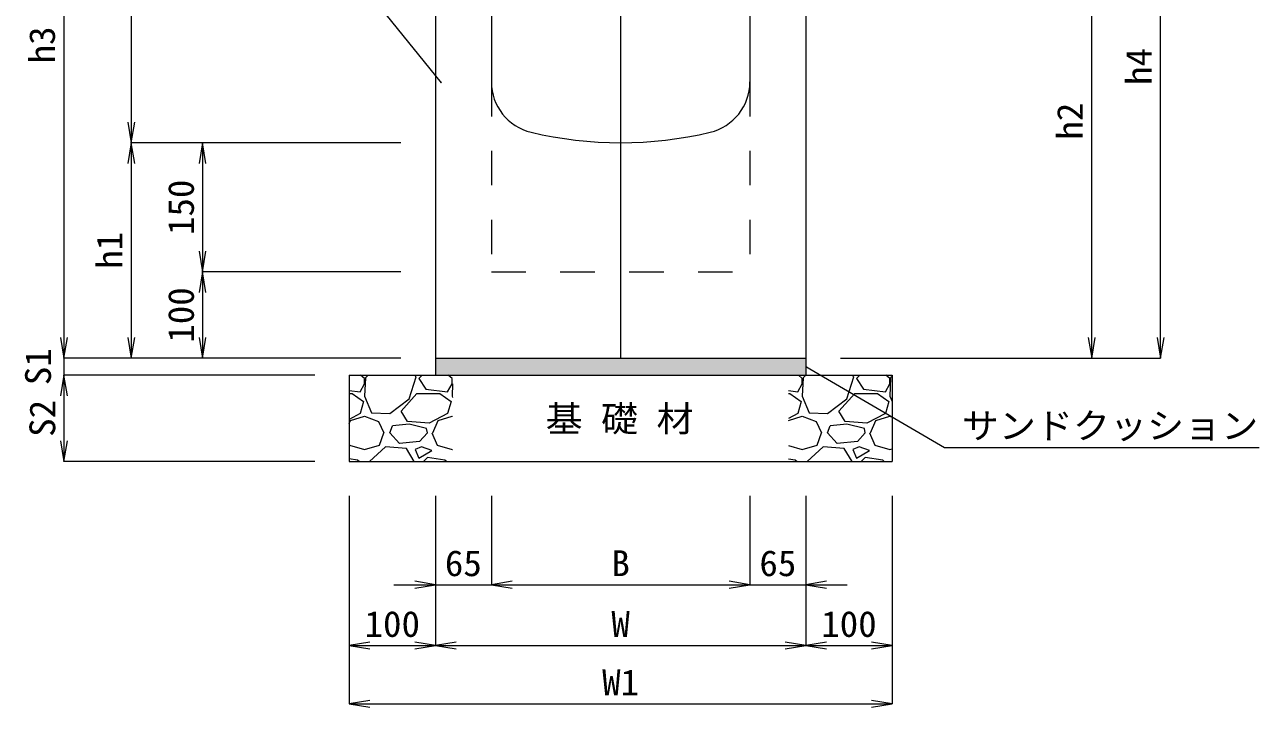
# Model space of a CAD drawing. Units: millimetres at full size. Extents: x 171976 to 209231, y 872007 to 885239.
# Drawn here: x 173635 to 175068, y 874917 to 875709 of the extents above; entities that cross this region are included whole.
import ezdxf
from ezdxf.enums import TextEntityAlignment as Align

# ---------------------------------------------------------------- set-up
doc = ezdxf.new("R2010")
doc.units = ezdxf.units.MM
doc.header["$LTSCALE"] = 40
doc.linetypes.add('USER1', pattern=[2, 1, -1])
for name, color, linetype, lineweight in [('ハッチング', 7, 'Continuous', 5), ('基礎', 7, 'Continuous', 13), ('寸法線', 7, 'Continuous', 13), ('本体', 2, 'Continuous', 13), ('補助線', 8, 'Continuous', 5)]:
    doc.layers.add(name, color=color, linetype=linetype, lineweight=lineweight)
doc.layers.add('文字', color=7, linetype='Continuous')
doc.styles.add('ＭＳ 明朝', font='')
doc.styles.get('ＭＳ 明朝').set_extended_font_data('MS Mincho')

# ---------------------------------------------------------------- blocks, each defined once
blk = doc.blocks.new('open_arrow')
at = {"color": 0, "linetype": 'Continuous', "lineweight": -2}
blk.add_lwpolyline([(7.5, 1.25), (0, 0), (7.5, -1.25)], dxfattribs=at)

msp = doc.modelspace()

# ---------------------------------------------------------------- hatches: boundary and pattern name
at = {"layer": 'ハッチング'}
msp.add_hatch(color=256, dxfattribs=at).paths.add_polyline_path([(174541.32, 875302.29), (174541.32, 875322.29), (174111.32, 875322.29), (174111.32, 875302.29)])

# ---------------------------------------------------------------- linework, layer by layer
for p, q in [((174029.04, 875298.39), (174024.59, 875302.29)), ((174030.06, 875299.4), (174029.04, 875278.07)), ((174029.04, 875292.29), (174029.04, 875298.39)), ((174033.21, 875302.29), (174030.06, 875299.41)), ((174080.86, 875275.02), (174088.99, 875300.42)), ((174088.99, 875300.42), (174087.85, 875302.29)), ((174095.93, 875302.29), (174092.03, 875298.39)), ((174092.03, 875298.39), (174100.16, 875286.2)), ((174130.64, 875298.39), (174126.19, 875302.29)), ((174130.64, 875292.29), (174130.64, 875298.39)), ((174537.04, 875298.39), (174532.59, 875302.29)), ((174538.06, 875299.4), (174537.04, 875278.07)), ((174537.04, 875292.29), (174537.04, 875298.39)), ((174541.21, 875302.29), (174538.06, 875299.41)), ((174588.86, 875275.02), (174596.99, 875300.42)), ((174596.99, 875300.42), (174595.85, 875302.29)), ((174603.93, 875302.29), (174600.03, 875298.39)), ((174600.03, 875298.39), (174608.16, 875286.2)), ((174638.64, 875298.39), (174634.19, 875302.29)), ((174639.66, 875299.4), (174638.64, 875278.07)), ((174638.64, 875292.29), (174638.64, 875298.39)), ((174641.32, 875300.92), (174639.66, 875299.41)), ((174011.32, 875284.67), (174023.96, 875283.15)), ((174023.96, 875283.15), (174029.04, 875292.29)), ((174100.16, 875286.2), (174125.56, 875283.15)), ((174125.56, 875283.15), (174130.64, 875292.29)), ((174131.32, 875292.26), (174130.64, 875278.07)), ((174521.32, 875284.43), (174531.96, 875283.15)), ((174531.96, 875283.15), (174537.04, 875292.29)), ((174608.16, 875286.2), (174633.56, 875283.15)), ((174633.56, 875283.15), (174638.64, 875292.29)), ((174011.32, 875281.12), (174014.82, 875281.12)), ((174014.82, 875281.12), (174028.03, 875271.97)), ((174028.03, 875271.97), (174023.96, 875257.75)), ((174029.04, 875278.07), (174037.17, 875258.76)), ((174058.51, 875257.75), (174080.86, 875275.02)), ((174071.71, 875260.8), (174090, 875281.12)), ((174090, 875281.12), (174116.42, 875281.12)), ((174116.42, 875281.12), (174129.63, 875271.97)), ((174129.63, 875271.97), (174125.56, 875257.75)), ((174130.64, 875278.07), (174131.32, 875276.46)), ((174521.32, 875281.12), (174522.82, 875281.12)), ((174522.82, 875281.12), (174536.03, 875271.97)), ((174536.03, 875271.97), (174531.96, 875257.75)), ((174537.04, 875278.07), (174545.17, 875258.76)), ((174566.51, 875257.75), (174588.86, 875275.02)), ((174579.71, 875260.8), (174598, 875281.12)), ((174598, 875281.12), (174624.42, 875281.12)), ((174624.42, 875281.12), (174637.63, 875271.97)), ((174637.63, 875271.97), (174633.56, 875257.75)), ((174638.64, 875278.07), (174641.32, 875271.71)), ((174023.96, 875257.75), (174011.32, 875251.13)), ((174012.79, 875249.62), (174029.04, 875254.7)), ((174029.04, 875254.7), (174045.3, 875248.6)), ((174037.17, 875258.76), (174058.51, 875257.75)), ((174078.83, 875248.6), (174071.71, 875260.8)), ((174125.56, 875257.75), (174104.23, 875246.57)), ((174114.39, 875249.62), (174130.64, 875254.7)), ((174130.64, 875254.7), (174131.32, 875254.45)), ((174531.96, 875257.75), (174521.32, 875252.17)), ((174521.32, 875249.79), (174537.04, 875254.7)), ((174537.04, 875254.7), (174553.3, 875248.6)), ((174545.17, 875258.76), (174566.51, 875257.75)), ((174586.83, 875248.6), (174579.71, 875260.8)), ((174633.56, 875257.75), (174612.23, 875246.57)), ((174622.39, 875249.62), (174638.64, 875254.7)), ((174638.64, 875254.7), (174641.32, 875253.7)), ((174011.32, 875246.19), (174012.79, 875249.62)), ((174045.3, 875248.6), (174051.39, 875235.4)), ((174058.51, 875235.4), (174061.55, 875243.52)), ((174080.86, 875245.56), (174061.55, 875243.52)), ((174104.23, 875246.57), (174078.83, 875248.6)), ((174101.18, 875240.48), (174080.86, 875245.56)), ((174102.19, 875235.4), (174101.18, 875240.48)), ((174108.29, 875235.4), (174114.39, 875249.62)), ((174553.3, 875248.6), (174559.39, 875235.4)), ((174566.51, 875235.4), (174569.55, 875243.52)), ((174588.86, 875245.56), (174569.55, 875243.52)), ((174612.23, 875246.57), (174586.83, 875248.6)), ((174609.18, 875240.48), (174588.86, 875245.56)), ((174610.19, 875235.4), (174609.18, 875240.48)), ((174616.29, 875235.4), (174622.39, 875249.62)), ((174046.31, 875221.17), (174051.39, 875235.4)), ((174069.68, 875223.2), (174058.51, 875235.4)), ((174093.05, 875225.24), (174069.68, 875223.21)), ((174102.19, 875235.4), (174093.05, 875225.24)), ((174107.27, 875235.4), (174113.37, 875221.17)), ((174554.31, 875221.17), (174559.39, 875235.4)), ((174577.68, 875223.2), (174566.51, 875235.4)), ((174601.05, 875225.24), (174577.68, 875223.21)), ((174610.19, 875235.4), (174601.05, 875225.24)), ((174615.27, 875235.4), (174621.37, 875221.17)), ((174011.32, 875222.23), (174011.77, 875221.17)), ((174011.77, 875221.17), (174029.04, 875216.09)), ((174029.04, 875216.09), (174046.31, 875221.17)), ((174053.42, 875219.14), (174034.96, 875202.29)), ((174077.81, 875217.11), (174053.43, 875219.14)), ((174086.87, 875202.29), (174077.81, 875217.11)), ((174095.08, 875219.14), (174087.97, 875216.09)), ((174087.97, 875216.09), (174092.03, 875205.93)), ((174092.03, 875205.93), (174107.27, 875215.08)), ((174107.27, 875215.08), (174095.08, 875219.14)), ((174113.37, 875221.17), (174130.64, 875216.09)), ((174130.64, 875216.09), (174131.32, 875216.29)), ((174521.32, 875220.72), (174537.04, 875216.09)), ((174537.04, 875216.09), (174554.31, 875221.17)), ((174561.42, 875219.14), (174542.96, 875202.29)), ((174585.81, 875217.11), (174561.43, 875219.14)), ((174594.87, 875202.29), (174585.81, 875217.11)), ((174603.08, 875219.14), (174595.97, 875216.09)), ((174595.97, 875216.09), (174600.03, 875205.93)), ((174600.03, 875205.93), (174615.27, 875215.08)), ((174615.27, 875215.08), (174603.08, 875219.14)), ((174621.37, 875221.17), (174638.64, 875216.09)), ((174638.64, 875216.09), (174641.32, 875216.88)), ((174020.91, 875203.9), (174011.32, 875205.34)), ((174022.76, 875202.29), (174020.91, 875203.9)), ((174102.19, 875206.95), (174097.53, 875202.29)), ((174122.51, 875203.9), (174102.19, 875206.95)), ((174124.36, 875202.29), (174122.51, 875203.9)), ((174528.91, 875203.9), (174521.32, 875205.04)), ((174530.76, 875202.29), (174528.91, 875203.9)), ((174610.19, 875206.95), (174605.53, 875202.29)), ((174630.51, 875203.9), (174610.19, 875206.95)), ((174632.36, 875202.29), (174630.51, 875203.9))]:
    msp.add_line(p, q, dxfattribs=at)
at = {"layer": '基礎'}
for p, q in [((174111.32, 875322.29), (174111.32, 875302.29)), ((174111.32, 875322.29), (174541.32, 875322.29)), ((174541.32, 875322.29), (174541.32, 875302.29)), ((174011.32, 875302.29), (174641.32, 875302.29)), ((174011.32, 875302.29), (174011.32, 875202.29)), ((174641.32, 875302.29), (174641.32, 875202.29)), ((174011.32, 875202.29), (174641.32, 875202.29))]:
    msp.add_line(p, q, dxfattribs=at)
at = {"layer": '寸法線'}
for p, q in [((173680.23, 876049.29), (173680.23, 875322.29)), ((174953.04, 875322.29), (174953.04, 875999.29)), ((173758.45, 875872.29), (173758.45, 875572.29)), ((174873.04, 875322.29), (174873.04, 875872.29)), ((174071.32, 875572.29), (173758.45, 875572.29)), ((173758.45, 875572.29), (173758.45, 875322.29)), ((174071.32, 875572.29), (173758.45, 875572.29)), ((173841.08, 875572.29), (173841.08, 875422.29)), ((174071.32, 875572.29), (173841.08, 875572.29)), ((174071.32, 875422.29), (173841.08, 875422.29)), ((173841.08, 875422.29), (173841.08, 875322.29)), ((174071.32, 875422.29), (173841.08, 875422.29)), ((173680.23, 875370.29), (173680.23, 875254.29)), ((174071.32, 875322.29), (173680.23, 875322.29)), ((174071.32, 875322.29), (173680.23, 875322.29)), ((174071.32, 875322.29), (173758.45, 875322.29)), ((174071.32, 875322.29), (173841.08, 875322.29)), ((174581.32, 875322.29), (174873.04, 875322.29)), ((174581.32, 875322.29), (174953.04, 875322.29)), ((173971.32, 875302.29), (173680.23, 875302.29)), ((173680.23, 875302.29), (173680.23, 875202.29)), ((173971.32, 875302.29), (173680.23, 875302.29)), ((173971.32, 875202.29), (173680.23, 875202.29)), ((174011.32, 875162.29), (174011.32, 874988.57)), ((174011.32, 875162.29), (174011.32, 874920.79)), ((174111.32, 875162.29), (174111.32, 875059.1)), ((174111.32, 875162.29), (174111.32, 874988.57)), ((174111.32, 875162.29), (174111.32, 874988.57)), ((174176.32, 875162.29), (174176.32, 875059.1)), ((174176.32, 875162.29), (174176.32, 875059.1)), ((174476.32, 875162.29), (174476.32, 875059.1)), ((174476.32, 875162.29), (174476.32, 875059.1)), ((174541.32, 875162.29), (174541.32, 875059.1)), ((174541.32, 875162.29), (174541.32, 874988.57)), ((174541.32, 875162.29), (174541.32, 874988.57)), ((174641.32, 875162.29), (174641.32, 874988.57)), ((174641.32, 875162.29), (174641.32, 874920.79)), ((174063.32, 875059.1), (174224.32, 875059.1)), ((174176.32, 875059.1), (174476.32, 875059.1)), ((174428.32, 875059.1), (174589.32, 875059.1)), ((174011.32, 874988.57), (174111.32, 874988.57)), ((174111.32, 874988.57), (174541.32, 874988.57)), ((174541.32, 874988.57), (174641.32, 874988.57)), ((174011.32, 874920.79), (174641.32, 874920.79))]:
    msp.add_line(p, q, dxfattribs=at)
for points in [[(174118.41, 875641.83), (174054.4, 875721.27), (173907.2, 875721.27)], [(174541.32, 875312.29), (174702.3, 875218.6), (175067.55, 875218.6)]]:
    msp.add_lwpolyline(points, dxfattribs=at)
at = {"layer": '本体'}
for p, q in [((174111.32, 875872.29), (174111.32, 875322.29)), ((174176.32, 875872.29), (174176.32, 875642.81)), ((174476.32, 875872.29), (174476.32, 875642.81)), ((174541.32, 875872.29), (174541.32, 875322.29)), ((174111.32, 875322.29), (174541.32, 875322.29))]:
    msp.add_line(p, q, dxfattribs=at)
at = {"layer": '本体', "linetype": 'USER1', "lineweight": 15}
for p, q in [((174176.32, 875642.81), (174176.32, 875422.29)), ((174476.32, 875642.81), (174476.32, 875422.29)), ((174176.32, 875422.29), (174476.32, 875422.29))]:
    msp.add_line(p, q, dxfattribs=at)
at = {"layer": '本体'}
for centre, radius, start, end in [((174236.32, 875642.81), 60, 180, 256.65764), ((174416.32, 875642.81), 60, 283.34236, 0), ((174326.32, 876022.29), 450, 256.65764, 283.34236)]:
    msp.add_arc(centre, radius, start, end, dxfattribs=at)
at = {"layer": '補助線', "lineweight": 13}
msp.add_line((174326.32, 876197.29), (174326.32, 875322.29), dxfattribs=at)

# ---------------------------------------------------------------- block references
at = {"layer": '寸法線'}
for p, xscale, yscale, rotation in [((174118.41, 875641.83), 0.133, 0.133, 128.9), ((173758.45, 875572.29), 3.2, 3.2, 90), ((173758.45, 875572.29), 3.2, 3.2, 270), ((173841.08, 875572.29), 3.2, 3.2, 270), ((173841.08, 875422.29), 3.2, 3.2, 90), ((173841.08, 875422.29), 3.2, 3.2, 270), ((173680.23, 875322.29), 3.2, 3.2, 90), ((173680.23, 875322.29), 3.2, 3.2, 90), ((173758.45, 875322.29), 3.2, 3.2, 90), ((173841.08, 875322.29), 3.2, 3.2, 90), ((174873.04, 875322.29), 3.2, 3.2, 90), ((174953.04, 875322.29), 3.2, 3.2, 90), ((174541.32, 875312.29), 0.16, 0.16, 329.8), ((173680.23, 875302.29), 3.2, 3.2, 270), ((173680.23, 875302.29), 3.2, 3.2, 270), ((173680.23, 875202.29), 3.2, 3.2, 90), ((174111.32, 875059.1), 3.2, 3.2, 180), ((174476.32, 875059.1), 3.2, 3.2, 180), ((174476.32, 875059.1), 3.2, 3.2, 180), ((174111.32, 874988.57), 3.2, 3.2, 180), ((174541.32, 874988.57), 3.2, 3.2, 180), ((174641.32, 874988.57), 3.2, 3.2, 180), ((174641.32, 874920.79), 3.2, 3.2, 180)]:
    msp.add_blockref('open_arrow', p, dxfattribs=dict(at, xscale=xscale, yscale=yscale, rotation=rotation))
at = {"layer": '寸法線', "xscale": 3.2, "yscale": 3.2}
for p in [(174176.32, 875059.1), (174176.32, 875059.1), (174541.32, 875059.1), (174011.32, 874988.57), (174111.32, 874988.57), (174541.32, 874988.57), (174011.32, 874920.79)]:
    msp.add_blockref('open_arrow', p, dxfattribs=at)

# ---------------------------------------------------------------- texts
at = {"layer": '寸法線', "style": 'ＭＳ 明朝', "width": 1.05}
for s, p in [('h3', (173654.89, 875685.79)), ('h4', (174927.7, 875660.79)), ('h2', (174847.7, 875597.29)), ('150', (173816.08, 875497.29)), ('h1', (173733.11, 875447.29)), ('100', (173816.08, 875372.29)), ('S1', (173650.23, 875312.29)), ('S2', (173655.23, 875252.29))]:
    msp.add_text(s, height=30.02, rotation=90, dxfattribs=at).set_placement(p, align=Align.MIDDLE_CENTER)
msp.add_text('サンドクッション', height=30.02, dxfattribs=at).set_placement((174722.3, 875258.72), align=Align.TOP_LEFT)
for s, p in [('65', (174143.82, 875084.1)), ('B', (174326.32, 875084.1)), ('65', (174508.82, 875084.1)), ('100', (174061.32, 875013.57)), ('W', (174326.32, 875013.57)), ('100', (174591.32, 875013.57)), ('W1', (174326.32, 874945.79))]:
    msp.add_text(s, height=30.02, dxfattribs=at).set_placement(p, align=Align.MIDDLE_CENTER)
at = {"layer": '文字', "style": 'ＭＳ 明朝', "width": 1.05}
msp.add_text('基 礎 材', height=30.02, dxfattribs=at).set_placement((174239.21, 875227.82), align=Align.BOTTOM_LEFT)

doc.saveas('drawing.dxf')
